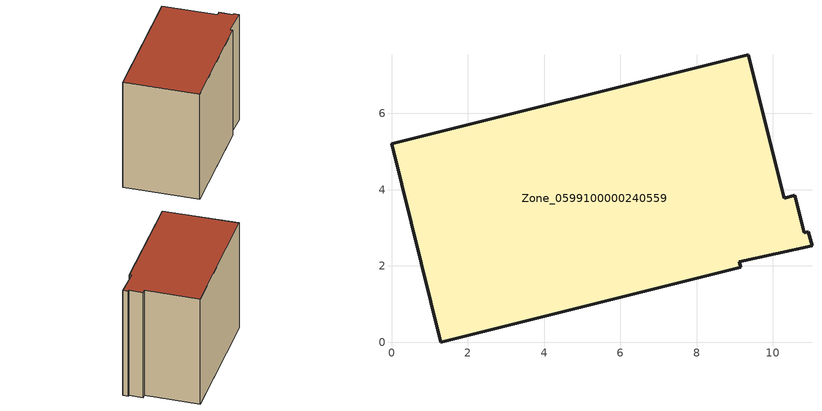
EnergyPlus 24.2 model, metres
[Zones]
Zone_0599100000240559
 floor ground (C_G): 11.03,2.53 9.12,2.11 9.16,1.97 1.29,0 0,5.2 9.36,7.54 10.3,3.78 10.58,3.85 10.82,2.87 10.93,2.9 z0
 wall outside (C_F): 11.03,2.53 10.93,2.9 10.82,2.87 10.58,3.85 10.3,3.78 9.36,7.54 0,5.2 1.29,0 9.16,1.97 9.12,2.11 11.03,2.53 z0:8.43
 roof outside (C_R): 9.12,2.11 11.03,2.53 10.93,2.9 10.82,2.87 10.58,3.85 10.3,3.78 9.36,7.54 0,5.2 1.29,0 9.16,1.97 z8.43
[BUILDING]
Pand.0599100000240559: North Axis=0; Terrain=City; Loads Convergence Tolerance Value=0.04; Temperature Convergence Tolerance Value=0.4; Solar Distribution=FullExterior; Maximum Number of Warmup Days=25; Minimum Number of Warmup Days=1
[Site:Location]
Rotterdam.The.Hague.AP_ZH_NLD Design_Conditions: Latitude=51.96; Longitude=4.45; Time Zone=1; Elevation=-4.5
[SITE:GROUNDTEMPERATURE:BUILDINGSURFACE]
18, 18, 18, 18, 18, 18, 18, 18, 18, 18, 18, 18
[MATERIAL] Thermal Absorptance=0.9; Solar Absorptance=0.7; Visible Absorptance=0.7
Name | Roughness | Thickness | Conductivity | Density | Specific Heat
G.TC.1975-1991 | MediumSmooth | 0.15 | 0.288461 | 540 | 1210
F.TC.1975-1991 | Rough | 0.3 | 0.230769 | 1920 | 840
R.TC.1975-1991 | MediumRough | 0.2 | 0.153846 | 1500 | 1000
[CONSTRUCTION]
C_G: G.TC.1975-1991
C_F: F.TC.1975-1991
C_R: R.TC.1975-1991
[ZONE]
Zone_0599100000240559: Type=1; Multiplier=1; Ceiling Height=Autocalculate; Volume=Autocalculate; Floor Area=autocalculate; Part of Total Floor Area=Yes
[ZONEINFILTRATION:DESIGNFLOWRATE]
Infil_Zone_0599100000240559: Zone or ZoneList or Space or SpaceList=Zone_0599100000240559; Schedule=AlwaysOn; Design Flow Rate Calculation Method=Flow/Area; Flow Rate per Floor Area=0.003; Constant Term Coefficient=1; Temperature Term Coefficient=0; Velocity Term Coefficient=0; Velocity Squared Term Coefficient=0
[HVACTEMPLATE:ZONE:IDEALLOADSAIRSYSTEM]
Zone_0599100000240559: Maximum Heating Supply Air Temperature=50; Minimum Cooling Supply Air Temperature=13; Maximum Heating Supply Air Humidity Ratio=0.0156; Minimum Cooling Supply Air Humidity Ratio=0.0077; Heating Limit=NoLimit; Cooling Limit=NoLimit; Dehumidification Control Type=ConstantSensibleHeatRatio; Cooling Sensible Heat Ratio=0.7; Dehumidification Setpoint=60; Humidification Control Type=None; Humidification Setpoint=30; Outdoor Air Method=None; Outdoor Air Flow Rate per Person=0.00944; Outdoor Air Flow Rate per Zone Floor Area=0; Outdoor Air Flow Rate per Zone=0; Demand Controlled Ventilation Type=None; Outdoor Air Economizer Type=NoEconomizer; Heat Recovery Type=None; Sensible Heat Recovery Effectiveness=0.7; Latent Heat Recovery Effectiveness=0.65
[ZONECONTROL:THERMOSTAT]
ThermostatControl_Zone_0599100000240559: Zone or ZoneList=Zone_0599100000240559; Control Type Schedule=DualSetpointControlType; Control 1=Thermostat_Zone_0599100000240559; Temperature Difference Between Cutout And Setpoint=0
[THERMOSTATSETPOINT:DUALSETPOINT]
Thermostat_Zone_0599100000240559: Heating Setpoint Temperature Schedule=HeatingSetpoint_Zone_0599100000240559; Cooling Setpoint Temperature Schedule=CoolingSetpoint_Zone_0599100000240559
[SCHEDULE:COMPACT]
HeatingSetpoint_Zone_0599100000240559: Through: 12/31, For: AllDays, Until: 24:00, 21
CoolingSetpoint_Zone_0599100000240559: Through: 12/31, For: AllDays, Until: 24:00, 24
DualSetpointControlType: Through: 12/31, For: AllDays, Until: 24:00, 4
AlwaysOn: Through: 12/31, For: AllDays, Until: 24:00, 1
